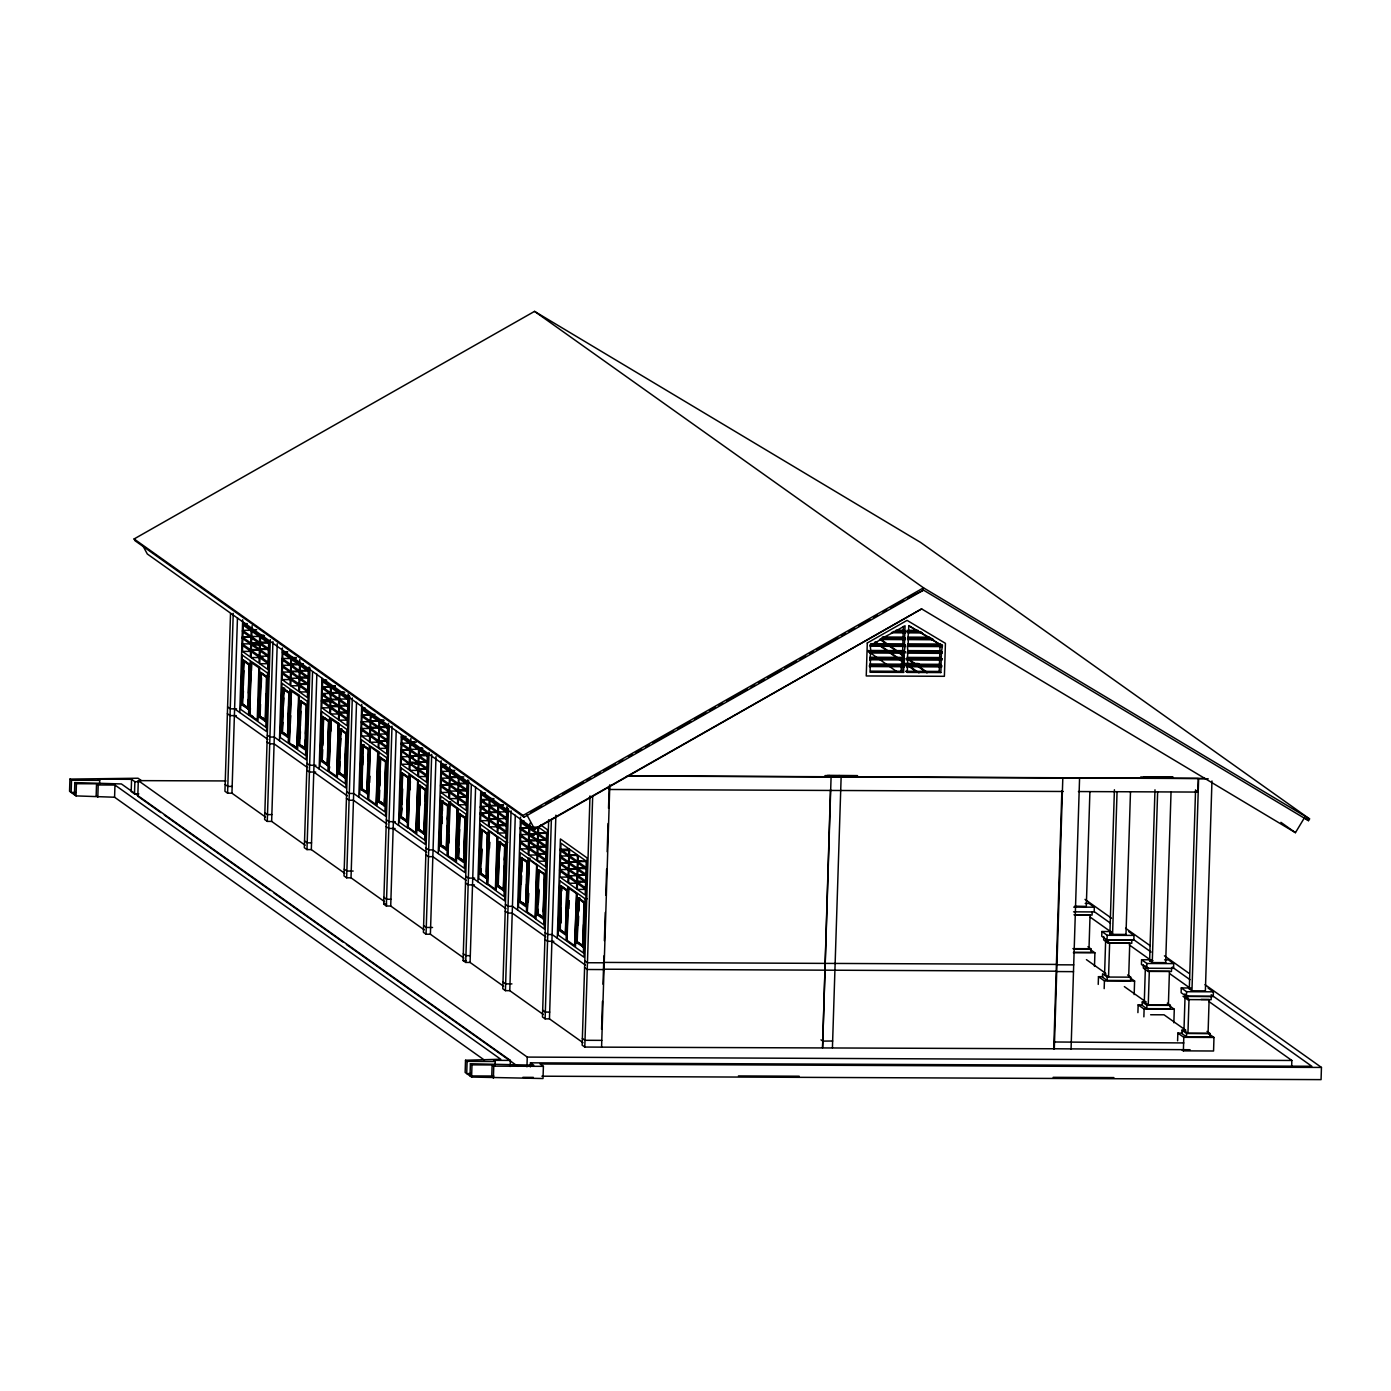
<?xml version="1.0" encoding="UTF-8"?>
<svg xmlns="http://www.w3.org/2000/svg" width="1391" height="1391" viewBox="0 0 1391 1391"><rect width="100%" height="100%" fill="white"/><g stroke="black" fill="none" stroke-linecap="round" stroke-linejoin="round"><path stroke-width="1.5" d="M141.343 780.577L138.039 778.23L69.933 779.099L69.55 791.288L76.036 795.895L114.584 797.234L484.433 1060.116M69.933 779.099L71.515 780.212L71.132 792.418L75.479 792.435M74.453 794.765L74.836 782.577L121.417 783.95L510.375 1060.411L510.184 1066.497M76.036 795.895L76.418 783.707L74.836 782.577M96.153 795.982L96.535 783.794L76.418 783.707M97.805 797.165L98.187 784.959L96.535 783.794M99.561 784.402L99.7 780.351L98.031 779.169L131.571 779.325L134.875 781.672L139.222 781.69M114.584 797.234L114.966 785.046L98.187 784.959M131.571 779.325L131.189 791.514L134.492 793.861L138.839 793.878M134.492 793.861L134.875 781.672M225.985 780.942L138.3 780.629L137.796 796.208L160.782 812.553M230.523 613.64L224.942 791.288L227.585 793.166L231.949 793.2L265.472 817.021M227.585 793.166L233.236 613.344M231.949 793.2L237.461 617.708M239.756 712.522L242.677 619.743M242.19 643.842L242.156 645.198L250.363 651.023L250.397 649.667L242.19 643.842L250.919 643.877M251.128 637.095L242.399 637.061L242.364 638.417L250.902 644.259M242.625 630.297L242.573 631.653L250.78 637.478L250.815 636.122L242.625 630.297L251.336 630.332M242.834 623.516L242.782 624.872L250.989 630.697L251.041 629.341L242.834 623.516L247.32 623.637M242.695 638.417L242.747 637.061L250.919 637.2M243.303 623.62L242.869 637.165M251.232 629.254L250.363 657.021L242.434 651.388L242.834 638.521M242.104 704.75L242.364 696.23M242.503 691.988L243.495 660.047L249.58 664.376L248.659 694.179M248.294 699.395L248.015 707.915L242.33 703.881L243.668 661.194L249.563 665.246M243.877 661.194L242.521 703.881L248.224 707.932M243.06 697.482L243.408 691.084M243.373 685.589L243.842 670.688M247.789 709.08L249.18 664.359L243.095 660.047L241.704 704.75L248.189 709.08L248.311 704.82M248.485 692.979L249.354 665.246M250.571 644.242L250.606 642.903L242.399 637.061M259.578 650.032L250.867 649.997L250.815 651.353L259.022 657.178M259.787 643.268L251.076 643.216L251.023 644.572L259.561 650.414M260.013 636.487L251.284 636.452L251.249 637.808L259.439 643.633M256.726 629.706L251.493 629.671L251.458 631.027L259.665 636.852M251.493 629.671L259.7 635.513L259.039 663.194L251.093 657.543L252.101 625.707M257.248 719.947L249.511 714.591L251.145 662.429L258.882 667.784M249.702 714.591L251.336 662.429M250.363 708.332L250.032 714.591L253.197 716.748M251.423 670.775L251.754 664.515M258.917 666.915L257.213 721.112L249.267 715.461L250.971 661.264L259.578 666.915M258.952 676.13L258.691 667.784M268.237 656.204L259.526 656.152L267.733 661.994L267.681 663.351L259.491 657.508L259.404 655.822M259.613 649.058L259.7 650.745L268.237 656.569M259.821 642.277L259.908 643.963L268.115 649.788L268.15 648.432L259.943 642.607L268.672 642.642M259.091 676.13L259.352 667.784M260.03 650.745L260.639 635.93M268.706 641.668L267.698 669.349L259.752 663.698L260.169 650.832M266.376 693.726L265.507 721.39L259.022 717.078L260.43 672.357L266.516 676.687L268.533 676.687M259.421 717.078L260.43 685.137M260.639 678.756L260.83 672.357L266.916 676.687L266.724 683.068M263.177 718.225L266.011 720.242L259.665 716.191L261.004 673.522L266.898 677.556M261.195 673.522L259.856 716.191L265.89 720.242M260.1 717.078L260.5 704.298M261.143 686.319L261.543 677.782M266.516 676.687L265.107 721.39L267.124 721.407M267.089 681.833L266.689 677.556M267.907 656.569L267.941 655.213L259.734 649.388L268.463 649.423M269.332 640.903L266.481 731.51L234.61 708.854M270.289 639.669L264.638 819.508L267.281 821.385L271.645 821.403L305.151 845.224M267.281 821.385L272.932 641.547M271.645 821.403L277.226 643.737M279.452 740.725L282.373 647.963M281.886 672.044L281.834 673.4L290.041 679.243L290.093 677.886L281.886 672.044L290.597 672.096M290.823 665.315L282.095 665.281L282.06 666.637L290.597 672.462M282.303 658.499L282.269 659.856L290.476 665.68L290.51 664.324L282.303 658.499L291.032 658.534M282.529 651.718L282.477 653.075L290.684 658.917L290.719 657.56L282.529 651.718L287.746 651.753M282.39 666.637L282.86 651.736L287.015 651.84M291.067 657.56L290.058 685.241L282.112 679.59L282.529 666.724M288.65 712.661L287.867 737.282L281.382 732.97L282.79 688.249L284.807 688.267M281.782 732.97L282.651 705.289M282.86 698.891L283.19 688.249L289.276 692.579L288.98 701.986M288.372 736.135L282.025 732.083L284.025 689.414M287.902 736.135L282.217 732.083L283.555 689.414M282.46 732.97L282.79 722.329M283.364 706.489L283.764 697.952M283.764 693.674L283.868 688.249M287.468 737.282L288.876 692.579L282.79 688.249M287.711 736.135L288.65 706.263M288.772 701.986L289.711 693.448L289.311 701.986M290.25 672.462L290.302 671.105L282.095 665.281M299.274 678.252L290.545 678.217L290.51 679.556L298.717 685.398L299.117 678.53M299.482 671.47L290.754 671.436L290.719 672.792L299.256 678.617M299.691 664.707L290.98 664.655L290.928 666.011L299.135 671.853L299.691 665.072M291.188 657.891L291.154 659.247L299.343 665.072L299.395 663.716L291.188 657.891L296.422 657.908M299.048 685.398L298.717 691.397L290.789 685.763L291.519 657.891L295.674 657.995M296.944 748.167L289.189 742.811L291.501 690.649M289.398 742.811L291.032 690.649M290.319 724.033L290.719 715.687M296.735 748.167L299.048 696.004M298.926 678.617L299.343 671.749M298.596 695.117L296.909 749.314L288.963 743.681L290.667 689.484L299.274 695.135L298.995 703.794M299.726 659.56L299.813 665.402L308.02 671.227L308.054 669.871L299.847 664.046L303.342 664.063M299.726 678.947L299.761 677.591L307.95 677.73M308.263 669.784L307.394 697.552L299.448 691.918L299.847 679.051M299.9 677.695L300.317 664.133M299.117 745.28L299.378 736.761M299.517 732.501L300.526 700.577L306.611 704.889L305.672 734.709M305.307 739.908L305.046 748.445L299.343 744.411L300.682 701.725L306.576 705.776M300.891 701.725L299.552 744.411L305.568 748.462M300.091 738.012L300.421 731.614M300.386 726.119L300.856 711.218M305.516 733.509L307.046 705.776M305.203 749.61L305.342 745.35M307.585 684.772L307.637 683.416L299.43 677.591L308.141 677.626M309.098 666.95L306.176 759.729L274.288 737.056M309.984 667.889L304.333 847.71L306.976 849.588L311.323 849.605L344.846 873.426M306.976 849.588L312.558 671.94M311.323 849.605L316.852 674.131M319.148 768.945L321.982 678.321M321.582 700.264L321.53 701.62L329.737 707.445L329.771 706.089L321.582 700.264L330.293 700.299M330.276 700.664L321.738 694.839L321.79 693.483L330.502 693.518M330.154 693.9L321.964 688.058L321.999 686.719L330.71 686.754M330.38 687.119L322.173 681.294L322.208 679.938L326.711 680.043M330.623 685.676L329.737 713.444L321.808 707.81L321.86 701.62L321.912 700.264L329.963 700.299M322.034 700.351L322.329 686.719L330.38 686.754M322.469 686.806L322.677 680.025M327.563 765.502L321.078 761.173L322.486 716.469L328.572 720.781L327.163 765.502M321.477 761.173L321.617 756.913M321.738 752.653L322.886 716.469M327.598 757.939L327.389 764.337L321.704 760.303L323.72 717.617M323.251 717.617L321.912 760.303L327.598 764.337M322.312 758.165L322.712 749.627M322.712 745.367L323.321 730.431M327.737 753.679L328.745 721.668L323.042 717.617M327.928 753.679L328.971 720.781L324.399 717.547M321.79 693.483L329.997 699.308L330.05 701.742M330.119 694.874L330.206 692.544L321.999 686.719M330.345 688.11L330.415 685.763L322.208 679.938M330.241 706.419L330.189 707.776L338.396 713.6L338.448 712.244L330.241 706.419L338.952 706.454M339.178 699.69L330.449 699.638L330.415 700.994L338.952 706.837L338.865 713.931L347.072 719.756L347.107 718.417L338.9 712.575L347.628 712.609M330.658 692.874L330.623 694.231L338.83 700.056L338.865 698.699L330.658 692.874L339.387 692.909M330.884 686.093L330.832 687.45L339.039 693.274L339.074 691.918L330.884 686.093L335.231 686.111M338.291 723.337L336.587 777.534L328.659 771.883L330.363 717.686L338.969 723.337M338.726 713.6L338.413 719.616L330.467 713.966L331.214 686.093L335.37 686.215M336.622 776.369L328.885 771.014L331.197 718.851M329.076 771.014L330.728 718.851M329.684 766.841L328.885 771.014M330.658 731.37L331.058 723.024M338.587 707.81L338.656 705.48L330.449 699.638M339.056 692.909L339.282 700.386L347.489 706.211L347.541 704.854L339.334 699.03L348.046 699.064M338.343 732.553L338.604 724.207M338.413 740.673L338.065 724.207L337.091 776.369M344.029 692.37L339.873 692.249L339.143 720.121L347.072 725.772L348.08 693.935M345.663 753.192L344.898 777.812L338.413 773.483L339.821 728.78L341.821 728.797M338.813 773.5L339.682 745.819M339.873 739.421L340.221 728.78L346.307 733.109L346.029 741.629M345.403 776.665L339.039 772.614L341.056 729.945M340.586 729.945L339.248 772.614L344.933 776.665M339.474 773.5L340.047 761.955M340.378 747.019L340.778 738.482M340.778 734.205L340.882 728.78M344.499 777.812L345.907 733.109L339.821 728.78M344.725 776.665L345.663 746.793M345.872 740.377L346.742 733.979L346.411 740.395M347.281 712.992L347.315 711.636L339.126 705.811L347.837 705.846M348.776 695.152L345.872 787.932L313.983 765.276M349.663 696.091L344.012 875.93L346.655 877.808L351.019 877.825L384.542 901.646M346.655 877.808L352.306 697.969M351.019 877.825L356.531 702.333M358.826 797.147L361.747 704.368M361.26 728.467L361.225 729.823L369.415 735.648L369.467 734.309L361.26 728.467L369.989 728.501M370.197 721.738L361.469 721.703L361.434 723.059L369.971 728.884M361.695 714.922L361.643 716.278L369.85 722.103L369.884 720.747L361.695 714.922L370.406 714.957M361.903 708.141L361.851 709.497L370.058 715.339L370.11 713.983L361.903 708.141L365.398 708.158M370.441 713.983L369.432 741.664L361.504 736.013L361.59 728.467L362.025 714.922L370.197 715.044M362.164 715.009L362.373 708.245M367.919 772.422L367.259 793.705L360.773 789.375L362.164 744.672L364.181 744.672M361.173 789.393L361.973 763.833M362.112 759.573L362.564 744.672L368.65 749.001L368.285 760.547M367.885 766.945L367.085 792.557L361.399 788.506L362.738 745.837L363.068 752.235M361.834 789.393L363.242 744.672M361.938 788.506L362.269 782.107M362.668 765.033L363.068 756.495M366.859 793.705L368.25 749.001L362.164 744.672M368.093 760.547L369.102 749.871L368.702 758.408M369.641 728.884L369.676 727.528L361.469 721.703M377.987 751.54L376.283 805.737L368.337 800.103L370.041 745.906L378.648 751.54L378.387 760.216M378.422 741.82L378.109 747.819L370.162 742.185L371.032 714.4M378.161 756.6L377.761 752.427L376.109 804.589L368.58 799.216L370.406 747.054M369.641 782.542L369.971 776.282M378.3 735.039L378.352 733.683L370.145 727.858L378.856 727.893M379.082 721.112L370.354 721.077L378.561 726.902L378.508 728.258L370.319 722.433M375.066 714.418L370.562 714.313L378.769 720.138L378.735 721.494L370.528 715.652L374.005 715.67M378.508 734.952L378.561 742.151L386.75 747.975L386.802 746.619L378.595 740.794L387.307 740.829M378.717 728.171L378.769 735.37L387.307 741.194M379.1 720.138L379.187 721.825L387.394 727.649M379.1 735.37L379.36 727.25L387.724 727.649M387.637 726.206L386.768 753.974L378.821 748.341L378.891 742.151L378.926 740.794L386.976 740.829M379.065 740.881L379.239 735.456M379.482 727.337L379.708 720.555M378.7 795.322L378.491 801.703L382.212 803.876M378.839 791.062L379.899 757L385.985 761.312L384.959 794.209M384.611 798.469L384.42 804.867L378.735 800.833L380.734 758.147M384.611 804.867L378.926 800.833L380.265 758.147M379.326 798.695L379.743 790.158M379.743 785.898L380.334 770.962M384.177 806.032L385.585 761.312L379.5 756.982L378.091 801.703L384.577 806.032M384.751 794.209L385.759 762.198M386.941 742.185L387.011 739.838L378.804 734.013L387.533 734.048M387.15 735.404L387.22 733.074L379.013 727.232L387.741 727.284M387.359 728.623L387.428 726.293L379.239 720.468L383.725 720.573M388.472 723.372L385.55 816.134L353.679 793.479M424.22 929.849L390.715 906.028L386.35 906.01L383.707 904.133L389.289 726.467M386.35 906.01L392.001 726.189M390.715 906.028L396.226 730.536M398.522 825.35L401.373 734.744M409.667 756.721L400.956 756.687L400.904 758.043L409.11 763.868M409.893 749.94L401.164 749.905L401.13 751.262L409.667 757.087M410.102 743.177L401.373 743.124L401.338 744.481L409.545 750.323M406.085 736.465L401.599 736.361L401.547 737.717L409.754 743.542M401.599 736.361L409.789 742.185L409.128 769.866L401.182 764.233L402.051 736.448M401.06 811.214L402.26 772.892L408.345 777.204M406.781 820.76L401.095 816.726L402.434 774.039L408.311 778.091M402.625 774.039L401.286 816.726L406.972 820.76M402.034 808.188L401.095 816.726M402.034 803.911L402.625 788.975M406.537 821.925L407.946 777.204L401.86 772.874L400.452 817.595L406.937 821.925M407.041 812.222L408.119 778.091M407.25 812.222L408.276 779.343M418.326 763.259L401.164 749.905M408.032 828.306L409.736 774.109L417.665 779.76L415.979 833.957L408.711 828.306M415.492 742.533L410.258 742.516L418.465 748.341L422.812 748.358L418.656 748.254L417.787 776.022L409.858 770.388L410.849 738.551M415.996 832.792L408.259 827.436L410.102 775.274M409.98 789.879L410.38 781.533M415.805 832.792L418.117 780.629M418.343 762.877L409.615 762.842L417.822 768.667L417.787 770.023L400.956 756.687M417.961 764.233L418.03 761.903L409.823 756.061L418.552 756.095M418.761 749.332L410.049 749.297L418.239 755.122L418.204 756.478L409.997 750.653L409.789 748.862M418.465 748.341L418.413 749.697L410.223 743.872L409.997 742.099L414.014 742.116M417.717 788.975L417.978 780.629M418.291 768.997L418.239 770.353L426.446 776.178L426.481 774.822L418.291 768.997L427.002 769.032M427.211 762.268L418.5 762.216L418.448 763.572L426.985 769.414M418.708 755.452L418.674 756.808L426.863 762.633L426.915 761.277L418.708 755.452L427.437 755.487M418.917 748.671L418.882 750.027L427.089 755.852L427.124 754.513L418.917 748.671L422.412 748.688M417.804 797.095L417.995 790.592M417.856 788.975L417.978 784.802M418.795 763.572L419.039 755.452L427.089 755.487M427.333 754.409L426.463 782.194L418.517 776.543L418.917 763.676M419.178 755.539L419.387 748.775M424.985 811.735L424.272 834.235L417.787 829.905L419.195 785.202L425.281 789.532L427.298 789.532M418.187 829.905L418.987 804.363M419.126 800.103L419.595 785.202L425.681 789.532L425.316 801.077M424.777 833.087L418.413 829.036L420.43 786.367M419.96 786.367L418.621 829.036L424.307 833.087M418.865 829.923L419.282 822.637M419.699 805.563L420.099 797.026M420.099 792.766L420.256 785.202M425.281 789.532L423.872 834.235L425.889 834.252M424.099 833.087L424.985 805.337M425.107 801.077L426.115 790.401L425.716 798.938M426.654 769.414L426.707 768.058L418.5 762.216M428.098 753.731L425.246 844.354L393.357 821.698M429.054 752.514L423.403 932.335L426.046 934.23L430.393 934.248L463.916 958.069M426.046 934.23L431.697 754.391M430.393 934.248L435.992 756.582M438.217 853.57L441.121 760.79M449.363 784.924L440.651 784.889L440.599 786.245L448.806 792.07M449.571 778.16L440.86 778.108L440.808 779.464L449.345 785.306M449.78 771.379L441.069 771.344L441.034 772.7L449.223 778.525M446.511 764.598L441.277 764.563L441.243 765.919L449.449 771.744M449.815 766.232L448.806 798.086L440.877 792.435L441.625 764.563L445.781 764.685M447.241 830.966L446.633 850.127L440.147 845.798L441.556 801.094L443.555 801.094M440.547 845.798L441.277 822.377M441.416 818.134L441.955 801.094L448.702 805.424M447.137 848.979L440.773 844.928L442.321 802.259M441.225 845.815L441.347 841.555M442.286 811.735L442.616 801.094M441.99 823.594L442.321 817.195M442.39 810.797L442.112 802.259L448.006 806.293M446.233 850.127L447.641 805.424L441.556 801.094M446.459 848.979L447.207 825.506M447.398 819.09L448.476 806.293M447.572 820.325L448.041 805.424M448.702 801.807L446.998 856.004L439.052 850.353L440.756 796.156L448.702 801.807L450.701 801.807M448.232 820.325L448.58 809.684M449.745 772.735L449.693 770.301M449.432 802.329L447.728 856.526L455.657 862.159L457.361 807.962L450.093 802.329M458.491 776.561L457.483 804.241L449.536 798.59L450.284 770.736L454.44 770.84M455.692 861.012L447.954 855.639L450.267 803.476M448.876 843.12L449.276 834.774M455.5 861.012L457.135 808.832L457.465 815.109M458.022 791.096L449.31 791.044L457.517 796.887L457.465 798.243L449.258 792.401L449.05 790.627M457.674 791.462L457.726 790.105L449.519 784.281L458.248 784.315M458.456 777.534L449.728 777.499L457.935 783.324L457.9 784.68L449.693 778.856L449.467 777.082L453.501 777.1M457.969 797.217L457.935 798.556L466.141 804.398L466.176 803.042L457.969 797.217L466.698 797.252M466.907 790.471L458.195 790.436L458.143 791.792L466.68 797.617M458.404 783.655L458.352 785.011L466.559 790.853L466.611 789.497L458.404 783.655L467.115 783.707M458.613 776.891L458.578 778.247L466.767 784.072L466.82 782.716L458.613 776.891L463.846 776.908M457.761 816.639L457.361 807.962M458.474 791.792L459.082 776.978M467.15 782.716L466.141 810.397L458.213 804.763L458.613 791.879M458.143 849.605L459.291 813.405L465.376 817.734M463.933 857.03L463.794 861.29L458.108 857.256L460.125 814.57M459.656 814.57L458.317 857.256L464.333 861.29M458.647 857.256L459.047 848.719M459.047 844.441L459.656 829.505M464.072 852.753L465.133 818.621M464.264 852.753L465.307 819.873M466.35 797.617L466.385 796.261L458.195 790.436M467.845 779.795L464.942 872.557L433.053 849.901L428.689 849.884L426.046 848.006M503.612 986.271L470.088 962.45L465.724 962.433L463.081 960.555L468.732 780.716M465.724 962.433L471.323 784.767M114.966 785.046L500.743 1059.247L465.516 1060.255L465.133 1072.444L471.601 1077.051L543.012 1078.529L543.394 1066.341L540.091 1063.993L1321.45 1067.436L1321.067 1079.625L541.881 1076.199M465.516 1060.255L467.098 1061.385L466.715 1073.574L471.045 1073.591M470.088 962.45L475.6 786.958M470.019 1075.921L470.401 1063.732L533.761 1065.176L530.458 1062.828L530.319 1066.897M471.601 1077.051L471.984 1064.863L470.401 1063.732M477.895 881.772L480.747 791.166M488.832 820.29L480.295 814.448L480.33 813.109L489.058 813.144M489.041 813.509L480.504 807.684L480.538 806.328L489.267 806.363M488.919 806.745L480.712 800.903L480.764 799.547L489.476 799.582M485.459 792.887L480.973 792.783L480.921 794.139L489.128 799.964M480.973 792.783L489.18 798.608L488.502 826.289L480.573 820.655L481.442 792.87M480.243 874.017L481.582 831.435M486.155 877.182L480.469 873.148L482.016 830.462M481.234 863.376L481.703 848.475M481.008 873.148L481.269 868.871M481.338 862.472L481.877 849.675M485.928 878.347L487.319 833.626L481.234 829.297L479.843 874.017L486.328 878.347M486.52 871.948L487.493 834.513M489.51 798.608L489.597 800.294L497.804 806.119L497.839 804.763L489.632 798.938L493.996 798.956M489.51 813.839L490.101 799.025M487.406 884.728L489.11 830.531L497.056 836.182L495.352 890.379L488.085 884.728M498.048 804.676L497.178 832.444L489.232 826.81L489.284 820.62L489.336 819.264L497.387 819.299M489.458 819.351L489.632 813.944M495.387 889.214L487.65 883.859L489.476 831.696M489.302 848.388L489.493 842.129M489.423 848.388L489.632 842.129M497.717 819.299L489.006 819.264L497.196 825.089L497.161 826.445L488.954 820.62L488.745 818.83M497.369 819.664L497.422 818.308L489.215 812.483L497.926 812.518M497.091 845.398L497.3 839.138M506.376 825.454L497.665 825.419L497.613 826.776L505.82 832.6M506.602 818.69L497.874 818.638L497.839 819.995L506.376 825.837L506.289 824.376M506.811 811.909L498.082 811.875L498.048 813.231L506.254 819.056M503.542 805.111L498.308 805.093L498.256 806.45L506.463 812.274M506.828 806.763L505.837 838.617L497.891 832.966L498.639 805.093L502.794 805.215M504.255 871.496L503.646 890.657L497.161 886.328L498.569 841.625L500.586 841.625M497.561 886.328L498.308 862.907M498.43 858.647L498.969 841.625L505.733 845.954M491.736 1077.138L492.118 1064.95L471.984 1064.863M504.151 889.51L497.804 885.458L499.804 842.79L499.404 851.309M499.647 841.625L498.239 886.345L501.282 888.501M499.004 864.124L499.334 857.725M493.388 1078.321L493.77 1066.132L492.118 1064.95M495.144 1065.576L495.266 1061.507L493.614 1060.325L510.375 1060.411M503.246 890.657L504.655 845.954L498.569 841.625M504.22 866.037L503.49 889.51L497.995 885.458M504.429 859.621L505.507 846.823M504.585 860.855L505.055 845.954M505.715 842.337L504.011 896.534L496.083 890.883L497.787 836.687L505.715 842.337L507.732 842.337M505.263 860.855L505.594 850.214M507.541 807.997L504.62 900.777L472.749 878.104M508.428 808.936L502.777 988.758L505.42 990.653L509.784 990.67L543.29 1014.491M505.42 990.653L511.071 810.814M509.784 990.67L515.296 815.178M517.591 909.992L520.512 817.212M528.736 841.346L520.025 841.312L519.973 842.668L528.18 848.493M528.963 834.583L520.234 834.53L520.199 835.887L528.736 841.729M529.171 827.801L520.443 827.767L520.408 829.123L528.615 834.948M524.146 821.003L520.669 820.986L520.617 822.342L528.823 828.167M520.669 820.986L528.858 826.81L528.197 854.509L520.251 848.858L521.121 821.09M519.521 902.22L520.93 857.517L527.015 861.846L525.607 906.549L519.521 902.22L521.538 902.237M519.921 902.22L520.53 883.059M520.721 876.678L521.329 857.517L528.093 861.846M523.677 903.368L526.511 905.402L520.164 901.351L521.695 858.664M521.538 872.418L522.008 857.517M521.225 884.276L521.625 875.739M521.625 871.479L521.503 858.664L527.38 862.716M526.007 906.549L526.511 884.05M526.65 879.79L527.415 861.846M528.076 858.23L526.372 912.426L518.443 906.776L520.147 852.579L528.076 858.23L530.093 858.23M527.554 878.869L527.885 868.227M537.83 833.957L529.119 833.922L537.309 839.747L537.274 841.103L529.067 835.278L528.858 833.505M537.482 834.339L529.293 828.497L529.067 826.723M529.189 842.059L529.449 833.922L537.5 833.957M535.709 918.582L527.102 912.931L529.467 858.751M537.917 826.793L536.856 860.664L528.928 855.013L529.328 842.146M529.588 834.009L529.919 823.176M535.066 917.417L527.328 912.061L529.171 859.899M528.197 901.629L528.458 893.283M528.337 901.629L528.597 893.283M526.946 1066.827L527.259 1057.09L138.3 780.629M537.065 847.884L537.1 846.528L528.893 840.703L537.621 840.738M537.448 835.313L537.535 832.983L529.328 827.141L537.708 827.176M535.031 918.582L536.735 864.385L528.806 858.751M536.787 873.618L537.187 865.272L535.535 917.434M537.691 853.639L545.863 853.761L537.361 853.622L537.309 854.978L545.515 860.82M546.28 846.893L537.569 846.858L537.517 848.214L546.054 854.039L545.967 852.596M546.507 840.112L537.778 840.077L537.743 841.433L545.933 847.258M546.715 833.348L537.987 833.313L537.952 834.652L546.159 840.494M537.587 861.168L538.647 827.297L546.593 832.948L545.533 866.819L537.587 861.168L545.637 861.22M537.256 914.548L538.595 871.966M543.168 917.712L537.482 913.661L539.03 870.992M538.265 903.907L538.734 889.005M538.021 913.678L538.3 909.401M538.352 903.002L538.891 890.205M542.942 918.86L544.35 874.157L538.265 869.827L536.856 914.548L543.342 918.877M543.377 911.314L544.524 875.026M543.551 912.479L544.577 879.303M546.489 840.494L546.402 839.051M548.663 819.786L542.473 1016.977L545.116 1018.855L549.462 1018.873L582.985 1042.694M545.116 1018.855L551.375 819.49M549.462 1018.873L555.878 815.178M557.287 938.195L560.399 838.947L587.124 857.951L584.011 957.199L552.123 934.526L547.758 934.509L545.116 932.631M568.432 869.566L559.704 869.514L559.669 870.87L567.876 876.713M568.641 862.785L559.93 862.75L559.878 864.107L568.415 869.931M568.849 856.004L560.138 855.969L560.104 857.325L568.293 863.15M560.312 850.544L560.347 849.205L569.075 849.24L569.023 850.596L560.312 850.544L568.519 856.387M559.947 877.06L561.008 843.189L568.954 848.84L567.876 882.711L559.947 877.06L567.997 877.112M565.528 933.604L559.843 929.553L561.39 886.884M560.59 923.155L561.06 908.219M561.721 886.884L561.581 891.144L561.182 886.884L567.076 890.918M560.712 923.155L561.182 908.219M565.598 931.466L566.815 893.057M577.091 875.721L568.38 875.687L576.587 881.511L576.535 882.868L568.328 877.043L568.119 875.252M568.676 861.811L568.763 863.481L576.969 869.323L577.004 867.967L568.797 862.124L577.526 862.177M568.884 870.262L569.684 849.362L577.613 854.996L576.552 888.866L568.606 883.233L569.023 870.349M576.865 893.474L574.57 945.637L567.024 940.281L568.867 888.119M568.797 900.638L568.536 908.984L568.936 900.638M576.743 876.087L576.796 874.73L568.589 868.906L577.317 868.94M577.734 855.395L569.023 855.361L577.213 861.185L577.178 862.542L568.971 856.717L568.884 855.03L572.779 854.961M577.352 856.752L577.526 855.482M585.767 881.877L577.039 881.842L577.004 883.198L585.211 889.023L585.576 887.667M585.976 875.095L577.265 875.061L577.213 876.417L585.75 882.259L585.802 880.903M586.185 868.332L577.474 868.297L577.421 869.653L585.628 875.478M586.393 861.551L577.682 861.516L577.648 862.872L585.837 868.697M577.282 889.388L578.343 855.517L586.272 861.151L585.211 895.022L577.282 889.388L585.333 889.423M580.656 944.924L583.698 947.08L576.552 942.75L577.943 898.047L579.96 898.047M576.952 942.75L577.543 923.589M577.752 917.208L578.36 898.047L585.107 902.376M583.542 945.932L577.178 941.881L578.726 899.195M578.621 910.827L579.021 898.047M578.256 924.806L578.656 916.269M578.656 912.009L579.195 899.195L584.411 903.246L583.733 918.182M582.638 947.08L584.046 902.359L577.943 898.047M582.864 945.915L583.542 924.58M583.038 947.08L583.507 932.179M583.907 919.399L584.446 902.376M585.089 898.76L583.403 952.957L575.457 947.306L577.161 893.109L585.089 898.76L587.106 898.76M584.568 919.399L584.915 908.758M589.993 795.913L582.151 1045.18L584.794 1047.058L601.573 1047.145L609.814 784.837M584.794 1047.058L592.705 795.617M601.59 1029.27L602.459 1001.381M602.999 984.219L603.903 955.913M604.372 940.716L605.259 912.513M605.798 895.143L606.615 869.097M607.172 851.744L608.058 823.524M608.528 808.345L609.154 788.801M609.449 785.602L609.328 789.479L1063.211 791.479M830.479 789.775L822.568 1047.875L831.088 776.908L829.106 775.482M869.566 666.532L869.601 665.176L904.55 665.385L904.498 666.741L869.566 666.532L869.671 665.228M902.55 653.822L902.446 657.421L904.689 658.569L904.724 659.96L869.775 659.769L870.662 652.988M903.42 645.198L903.472 643.842L905.193 645.059L870.244 644.85L870.21 646.206L905.141 646.415L905.124 645.007M869.844 659.803L869.879 658.447L904.759 658.604M870.314 644.902L870.696 651.631M870.227 666.532L870.053 672.253L903.594 672.409L903.767 666.689M870.279 665.176L870.453 659.769M901.125 672.114L901.333 665.611M903.594 672.409L901.994 671.279L902.185 665.559L903.837 666.741M902.829 645.233L902.655 650.658L904.237 651.788L905.072 646.363M903.037 638.469L902.863 643.877L904.446 645.007L904.619 639.582M903.402 626.524L903.281 630.332L904.88 631.462L905.054 625.741L895.074 631.41M903.072 658.795L903.037 657.387L870.21 657.248M903.281 652.014L903.263 650.605L904.967 651.84L870.036 651.631L868.384 650.449M903.976 659.908L903.82 665.333L902.22 664.202L902.394 658.778L904.046 659.96M904.028 658.552L904.202 653.144M904.672 638.243L904.828 632.818L903.246 631.688L903.072 637.113L905.332 638.243L905.35 639.634L879.547 639.477L892.709 632.766M904.915 651.788L904.932 653.196L869.984 652.988L870.036 651.631L870.053 653.04L868.332 651.805M905.541 631.462L905.576 632.87L891.37 632.749L893.804 631.462L905.611 631.514L903.889 630.279L896.013 630.245M906.862 666.741L906.828 665.35L941.777 665.541L941.724 666.898L906.793 666.706M907.071 659.977L907.888 653.161M942.35 645.181L942.368 646.572L907.488 646.432L907.471 645.024L942.42 645.215M912.096 665.559L939.342 665.68L941.064 666.898L940.82 672.566L907.28 672.409L907.454 666.706M907.68 659.925L907.506 665.35L905.906 664.22M907.923 651.805L907.419 646.38M908.132 645.024L908.306 639.599M940.82 672.566L939.221 671.436L939.412 665.715M939.568 660.76L939.447 664.376L941.029 665.489L941.203 660.082M907.002 659.925L941.95 660.134L941.916 658.725L939.655 657.595L939.829 652.17M940.038 645.407L939.881 650.814L941.464 651.944L942.298 646.537M940.281 658.951L940.264 657.543L907.436 657.404M940.507 652.17L940.472 650.779L907.662 650.623M941.255 658.725L941.411 653.301M942.124 651.944L942.159 653.353L907.21 653.144L907.262 651.805L942.194 651.996L940.472 650.779M1190.105 1049.736L1053.752 1048.762L1061.872 790.801M1054.291 1049.127L1062.811 778.16L1079.572 778.23L1071.053 1049.214M1089.901 791.635L1086.301 906.41L1074.808 906.167M1087.918 946.749L1090.996 948.958L1090.892 952.331L1073.817 952.261M1092.178 911.696L1092.074 915.087L1075 915M1085.206 903.42L1089.031 903.437L1094.334 907.193L1094.178 911.94L1073.539 911.835M1094.491 966.38L1094.908 952.818L1088.962 948.592M1098.229 984.411L1098.473 976.673L1102.785 976.691M1111.479 931.57L1101.898 931.518L1101.742 936.265L1107.045 940.02L1133.874 940.142L1134.013 935.395L1128.727 931.64M1103.758 936.508L1103.654 939.899L1108.279 943.185L1131.752 943.289L1131.857 939.899L1108.384 939.794L1108.279 943.185M1104.176 988.636L1104.419 980.898L1098.473 976.673M1107.045 940.02L1107.184 935.291L1101.898 931.518M1107.114 980.446L1107.219 977.056L1102.594 973.77L1102.472 977.16L1107.114 980.446L1130.587 980.551L1130.692 977.16L1127.597 974.969M1109.635 942.959L1108.557 976.83L1104.593 974.013L1105.654 940.142L1109.635 942.959L1129.753 943.046L1128.692 976.917M1109.862 934.839L1114.417 789.758M1112.574 934.561L1117.06 791.635M1125.98 934.613L1130.483 791.688M1134.169 994.582L1134.604 981.038L1130.135 977.856M1137.908 1012.631L1138.151 1004.876L1142.463 1004.893M1151.174 959.773L1141.594 959.738L1141.437 964.467L1146.74 968.24L1173.552 968.362L1173.708 963.615L1168.423 959.86L1164.58 959.842M1146.184 1001.989L1142.272 1001.972L1142.167 1005.363L1146.793 1008.649L1170.283 1008.753L1170.387 1005.38L1167.292 1003.172M1143.454 964.711L1143.332 968.101L1147.975 971.405L1171.448 971.492L1171.552 968.119M1143.871 1016.856L1144.115 1009.118L1138.151 1004.876M1145.349 968.345L1144.289 1002.216L1148.253 1005.05L1168.37 1005.137L1169.431 971.266L1149.314 971.161L1148.253 1005.05M1146.74 968.24L1146.88 963.494L1141.594 959.738M1146.793 1008.649L1146.914 1005.276L1142.272 1001.972M1147.975 971.405L1148.079 968.014L1144.984 965.823M1149.609 960.885L1154.982 789.81M1152.252 962.781L1157.642 791.688M1165.675 962.833L1171.048 791.74M1173.865 1022.785L1174.282 1009.24L1169.831 1006.076M1177.603 1040.833L1177.847 1033.096L1182.159 1033.113M1190.852 987.993L1181.272 987.94L1181.133 992.687L1186.419 996.443L1213.248 996.565L1213.404 991.818L1208.101 988.062M1185.88 1030.209L1181.967 1030.192L1181.863 1033.583L1186.488 1036.869L1209.961 1036.973L1210.066 1033.583L1206.988 1031.392M1187.949 1033.252L1189.009 999.381L1185.045 996.565L1183.967 1030.435L1187.949 1033.252L1208.066 1033.339L1213.978 1037.46L1213.561 1051.005L1183.376 1050.866L1183.793 1037.321L1177.847 1033.096M1186.419 996.443L1186.575 991.713L1181.272 987.94M1186.488 1036.869L1186.593 1033.478L1181.967 1030.192M1187.775 996.217L1211.248 996.321L1211.144 999.712L1187.653 999.607L1187.775 996.217L1184.68 994.026M1189.305 989.105L1195.564 789.862M1078.425 791.549L1197.86 792.07L1198.294 778.525L627.132 776.004M1191.948 990.983L1198.625 778.751L1208.205 778.804M1205.371 991.035L1211.961 780.977M1208.066 1033.339L1209.127 999.468L1201.076 999.433M1291.665 1066.306L1291.839 1060.464L1208.744 1001.398M536.057 828.028L921.624 608.893L1295.438 832.67L1304.271 818.03M922.65 589.61L1308.496 820.655L1309.557 818.899L920.599 542.438L534.544 311.375L134.092 538.96L135.049 540.734L524.007 817.195L923.433 590.184L907.558 598.182M134.092 538.96L523.051 815.422L923.52 587.837L1309.557 818.899M530.527 812.466L541.847 806.032M545.62 803.894L551.271 800.677M555.044 798.538L558.799 796.4M562.573 794.261L583.316 782.472M587.089 780.316L590.862 778.178M594.618 776.039L600.286 772.822M604.059 770.684L615.361 764.25M619.134 762.112L622.907 759.973M628.558 756.756L632.331 754.618M636.104 752.461L641.755 749.262M645.528 747.106L649.301 744.967M653.057 742.829L673.8 731.04M677.573 728.901L690.771 721.39M694.544 719.251L705.846 712.818M709.619 710.679L715.27 707.463M719.043 705.324L722.816 703.185M726.589 701.047L747.332 689.258M751.088 687.119L754.861 684.963M758.634 682.825L764.285 679.608M768.058 677.469L781.255 669.975M785.028 667.819L796.33 661.403M800.103 659.247L805.772 656.048M809.527 653.892L813.3 651.753M817.073 649.614L837.817 637.826M841.59 635.687L845.345 633.548M849.119 631.392L854.769 628.176M858.543 626.037L869.862 619.604M873.635 617.465L877.408 615.326M883.059 612.11L886.832 609.971M890.588 607.832L903.785 600.321M143.343 546.628L147.307 553.983L534.683 829.314L921.624 608.893M871.427 644.868L880.886 639.477M908.201 630.314L918.043 630.349M922.059 632.94L907.854 632.835L907.888 631.479L919.764 631.566L922.059 632.94L920.338 631.723M882.45 637.008L903.75 637.113L905.402 638.278L881.981 638.173M908.219 637.13L929.518 637.217M263.925 635.426L259.908 635.409L260.117 637.182L268.324 643.025L268.359 641.668L260.169 635.826L264.516 635.861M929.762 638.347L919.051 631.757L933.448 639.756L907.645 639.599L908.514 632.835L906.932 631.705M259.7 635.513L264.064 635.531M907.749 638.295L931.17 638.399M870.644 643.685L903.541 643.877M907.871 643.859L940.751 644.05M266.463 642.312L259.491 642.277L251.284 636.452M250.606 642.903L256.987 642.92M260.413 642.712L268.463 642.746M254.518 644.589L259.752 644.624M255.527 644.694L259.543 644.711M870.436 650.466L903.315 650.658M266.255 649.093L259.282 649.058L251.076 643.216M871.096 651.823L879.495 651.857M254.623 649.597L250.728 649.667M250.397 649.667L257.37 649.701M242.434 651.388L250.484 651.423M907.106 658.621L941.985 658.778L940.264 657.543M290.719 657.56L295.953 657.578M251.093 657.543L259.143 657.578M259.491 657.508L262.969 657.526M901.403 663.437L918.164 663.507L920.807 665.385M870.001 664.011L902.898 664.202M907.228 664.185L940.055 664.324M299.395 663.716L302.873 663.733M259.752 663.698L267.802 663.733M294.736 664.255L290.841 664.324M290.51 664.324L297.483 664.359M870.557 671.14L901.994 671.279M939.221 671.436L905.697 671.297L907.28 672.409M290.98 664.655L299.169 670.497L306.159 670.514M308.367 670.862L299.639 670.827L307.846 676.652L307.794 678.008L299.604 672.166L299.378 670.392M299.274 671.557L291.102 671.436M290.754 671.436L298.961 677.261L305.933 677.295M282.112 679.59L290.163 679.625M322.173 681.294L325.65 681.312M302.977 683.972L298.961 683.955L290.545 678.217M305.724 684.076L298.752 684.042L299.169 685.728L307.376 691.553L307.411 690.197L299.221 684.372L307.933 684.407M330.415 685.763L334.779 685.78M290.789 685.763L298.839 685.798M321.964 688.058L325.442 688.076M299.448 691.918L307.498 691.953M344.777 692.283L339.543 692.249L347.75 698.091L347.698 699.447L339.508 693.605L339.282 691.831M330.206 692.544L337.178 692.579M288.876 692.579L290.893 692.579M321.738 694.839L325.233 694.857M329.997 699.308L336.97 699.343M323.877 701.62L330.258 701.655M338.656 705.48L345.629 705.498M329.771 706.089L336.744 706.124M321.808 707.81L329.858 707.845M236.54 708.854L230.245 708.836L227.602 706.958M338.448 712.244L345.42 712.279M339.369 712.679L347.42 712.714M330.467 713.966L338.517 714M236.314 715.635L230.037 715.6L227.376 713.722M259.022 717.078L261.039 717.078M378.769 720.138L384.003 720.155M339.143 720.121L347.194 720.155M369.884 720.747L376.874 720.781M370.823 721.181L378.874 721.216M378.561 726.902L385.533 726.937M370.006 727.528L373.901 727.458M369.676 727.528L376.648 727.563M282.025 732.083L285.538 734.118M345.907 733.109L347.906 733.109M281.382 732.97L283.399 732.97M369.467 734.309L376.439 734.326M378.648 734.674L369.936 734.622L378.126 740.464L378.091 741.82L369.884 735.978M361.504 736.013L369.537 736.048M274.131 737.056L269.941 737.039L267.281 735.161M370.162 742.185L378.213 742.22M378.561 742.151L382.038 742.151M409.789 742.185L416.17 742.22M273.905 743.837L269.715 743.82L267.072 741.942M370.875 747.071L377.952 752.427M378.821 748.341L386.872 748.375M368.25 749.001L370.267 749.001M409.684 750.045L401.495 749.905M418.239 755.122L425.229 755.157M418.343 756.2L410.171 756.061M409.789 757.417L413.283 757.434M321.078 761.173L323.095 761.19M418.03 761.903L425.003 761.92M413.388 762.442L409.354 762.424L416.135 762.546M401.182 764.233L409.232 764.268M414.814 764.215L418.291 764.233M315.913 765.276L309.619 765.259L306.976 763.363M417.822 768.667L424.794 768.701M454.718 770.423L449.484 770.405L441.277 764.563M409.858 770.388L417.909 770.423M454.301 770.753L449.954 770.718L458.143 776.561L458.108 777.917L449.902 772.075M315.705 772.057L309.411 772.022L306.768 770.145M827.106 775.482L857.517 775.622M1144.184 776.874L1172.422 776.995M338.413 773.483L340.412 773.5M824.95 775.604L856.717 775.743M1140.707 776.995L1173.152 777.152M629.08 775.865L1205.023 778.404M418.517 776.543L426.568 776.578M456.248 777.204L449.276 777.169L441.069 771.344M71.515 780.212L99.7 780.351M457.935 783.324L464.907 783.359M456.039 783.985L449.067 783.95L440.86 778.108M232.158 786.419L227.811 786.402L225.168 784.524M360.773 789.375L362.773 789.393M457.726 790.105L464.698 790.14M458.647 790.523L466.889 790.853M440.877 792.435L448.928 792.47M353.505 793.479L349.315 793.461L346.672 791.583M461.742 796.8L457.848 796.887M457.517 796.887L464.49 796.904M489.18 798.608L493.527 798.625M449.536 798.59L457.587 798.625M481.234 799.651L489.267 799.686M353.297 800.26L349.106 800.242L346.446 798.347M480.712 800.903L484.207 800.92M378.735 800.833L382.247 802.85M497.839 804.763L503.073 804.798M458.213 804.763L466.263 804.798M495.944 805.406L488.954 805.389L480.764 799.547M498.134 805.754L489.423 805.719L497.63 811.544L497.578 812.9L489.389 807.058L489.163 805.285M480.504 807.684L483.998 807.702M495.718 812.188L488.745 812.153L480.538 806.328M480.295 814.448L483.772 814.465M271.854 814.622L267.489 814.604L264.846 812.727M495.509 818.969L488.537 818.934L480.33 813.109M480.573 820.655L488.606 820.69M395.287 821.698L389.011 821.664L386.35 819.786M497.196 825.089L504.168 825.124M489.232 826.81L497.283 826.845M529.293 828.497L532.77 828.514M395.079 828.48L388.784 828.445L386.142 826.567M417.787 829.905L419.804 829.923M482.486 830.462L487.702 834.513M489.945 831.696L497.022 837.052M537.535 832.983L544.507 833M497.891 832.966L505.941 833M529.067 835.278L534.3 835.295M497.491 837.052L495.857 889.214M537.309 839.747L544.298 839.781M532.666 840.286L528.65 840.268L528.858 842.042L537.395 847.884M535.413 840.39L528.441 840.373L520.234 834.53M311.549 842.842L307.185 842.824L304.542 840.946M440.773 844.928L444.285 846.963M440.147 845.798L442.164 845.815M541.325 846.458L537.43 846.528M537.1 846.528L544.072 846.563M535.205 847.171L528.232 847.136L520.025 841.312M537.413 847.502L528.684 847.467L536.891 853.292L536.856 854.648L528.65 848.823L528.424 847.049M520.251 848.858L528.302 848.893M528.928 855.013L536.978 855.048M575.526 855.065L568.554 855.03L560.347 849.205M529.641 859.899L536.717 865.254M577.561 861.185L581.438 861.116M577.213 861.185L584.203 861.22M575.318 861.829L568.345 861.794L560.138 855.969M560.399 862.837L568.641 863.15M536.735 864.385L535.761 919.103L543.707 924.737L545.411 870.54L537.465 864.906M577.004 867.967L583.977 867.984M586.08 867.254L586.185 868.697L577.804 868.297M569.058 869.01L577.3 869.323M539.499 870.992L544.716 875.026M353.158 871.062L346.881 871.027L344.22 869.149M576.796 874.73L583.768 874.765M568.328 877.043L571.823 877.043M474.661 878.121L468.384 878.086L465.742 876.208M580.812 881.442L576.917 881.511M576.587 881.511L583.559 881.546M568.606 883.233L576.656 883.268M474.453 884.902L468.176 884.867L465.516 882.989M497.161 886.328L499.178 886.345M390.923 899.264L386.559 899.247L383.916 897.351M383.707 904.133L386.611 904.15M1073.696 907.106L1094.334 907.193M512.271 906.323L508.08 906.306L505.42 904.428M1073.956 914.774L1090.057 914.843L1088.997 948.714L1072.896 948.645M512.044 913.087L507.854 913.07L505.211 911.192M537.482 913.661L540.995 915.695M432.549 927.484L426.255 927.449L423.612 925.571M560.295 930.44L561.025 885.719L567.111 890.049M1125.997 934.439L1112.574 934.369L1109.931 932.492M1107.184 935.291L1134.013 935.395M553.844 941.307L547.55 941.29L544.907 939.412M576.552 942.75L578.552 942.768M1073.922 948.871L1090.996 948.958M1073.348 952.731L1094.908 952.818M470.297 955.687L465.95 955.652L463.29 953.774M1152.965 960.712L1149.627 960.712L1152.27 962.589L1165.675 962.642M463.081 960.555L465.985 960.572M1146.88 963.494L1173.708 963.615M603.694 962.416L1056.412 964.415M604.216 962.798L587.454 962.728L584.811 960.851M1056.934 964.798L1073.713 964.867M603.468 969.197L1056.204 971.196M604.007 969.579L587.245 969.492L584.585 967.614M1056.725 971.561L1073.487 971.648M1107.219 977.056L1130.692 977.16M1104.419 980.898L1134.604 981.038M511.923 983.906L505.629 983.872L502.986 981.994M1205.371 990.861L1191.948 990.792L1189.305 988.914M1186.575 991.713L1213.404 991.818M1146.914 1005.276L1170.387 1005.38M1144.115 1009.118L1174.282 1009.24M549.688 1012.092L545.324 1012.074L542.681 1010.196M1150.618 1014.752L1164.041 1014.804L1185.202 1029.844M1186.593 1033.478L1210.066 1033.583M1183.793 1037.321L1213.978 1037.46M601.781 1040.364L585.02 1040.294L582.36 1038.416M1183.828 1042.937L1053.978 1041.981M1053.752 1048.762L601.573 1047.145M527.259 1057.09L1291.839 1060.464M467.098 1061.385L495.266 1061.507M530.458 1062.828L1311.817 1066.271L1211.161 994.721M493.77 1066.132L543.394 1066.341M738.43 1075.938L799.199 1076.217M1053.143 1077.33L1113.913 1077.59M472.192 1075.938L493.857 1076.025M522.894 1077.33L533.379 1077.382M908.758 625.602L916.773 630.384M932.283 639.669L941.168 645.163L932.04 639.704M918.356 631.514L908.74 625.759L908.566 631.479L906.984 630.349M1304.167 817.578L1308.496 820.655M1280.92 822.342L1295.438 832.67M534.544 311.375L923.52 587.837M1195.877 790.662L1197.86 792.07M931.796 638.591L933.448 639.756M930.457 638.573L932.109 639.756M881.303 639.669L904.22 655.961M907.749 658.482L927.154 672.27M880.294 639.669L903.228 655.961M906.758 658.465L913.8 663.49M916.443 665.367L927.032 672.896M875.774 642.138L903.994 662.203M908.41 665.333L918.982 672.861M874.765 642.138L902.985 662.186M908.271 665.959L917.104 672.218M905.802 665.524L907.523 666.758M870.801 653.179L897.265 671.975M1085.015 899.386L1111.496 918.199M1125.597 928.232L1150.305 945.793M1164.423 955.826L1189.114 973.387M1205.006 984.672L1321.45 1067.436M1094.595 911.887L1110.487 923.189M1133.456 939.499L1151.105 952.053M1172.3 967.11L1189.966 979.664M1090.301 917.208L1111.513 932.283M1129.196 944.854L1150.409 959.929M1169.848 973.752L1189.305 987.575M1183.028 996.321L1187.653 999.607M839.156 775.535L841.138 776.943L832.427 1047.788M1086.423 959.634L1105.828 973.439M1124.345 986.602L1145.523 1001.642M1181.724 1049.701L1183.376 1050.866M540.751 824.985L547.428 829.731L544.316 928.979L512.427 906.323M832.635 1041.007L822.776 1041.111L820.986 1039.842M506.707 810.831L506.672 812.188M498.308 805.093L506.498 810.918M537.987 833.313L546.194 839.138M577.682 861.516L585.889 867.341M528.823 827.801L520.79 827.767M546.159 840.112L538.108 840.077M379.065 721.494L378.978 728.588L387.185 734.431M506.498 817.612L506.254 818.673M546.194 845.815L545.95 846.893M585.872 874.035L585.646 875.095M401.373 743.124L409.58 748.967M498.082 811.875L506.289 817.699M520.443 827.767L528.65 833.592M537.778 840.077L545.985 845.902M577.474 868.297L585.681 874.122M338.83 699.673L339.074 707.167L347.611 712.992M458.23 784.68L449.849 784.281M299.169 677.174L299.378 678.947L307.915 684.772M449.258 783.846L449.484 785.637L458.022 791.462M488.954 812.066L489.163 813.839L497.7 819.664M568.328 868.488L568.554 870.262L577.091 876.087M497.874 818.638L506.081 824.48M537.569 846.858L545.776 852.683M559.93 862.75L568.119 868.575M577.265 875.061L585.455 880.903M338.622 706.454L330.571 706.419M449.032 784.924L440.982 784.889M488.71 813.144L480.66 813.109M506.046 825.454L497.995 825.419M370.093 729.214L378.63 735.039M506.063 831.157L506.028 832.514M545.759 859.36L545.724 860.716M250.867 649.997L259.056 655.822M440.651 784.889L448.841 790.714M497.665 825.419L505.872 831.244M537.361 853.622L545.55 859.464M559.704 869.514L567.911 875.356M577.039 881.842L585.246 887.667M290.841 690.631L298.578 696.004M330.519 718.851L338.256 724.207M409.91 775.274L417.648 780.629M449.589 803.476L457.326 808.849M568.658 888.119L576.396 893.474M481.634 829.297L487.719 833.626M538.665 869.827L544.75 874.157M283.364 689.414L289.241 693.448M340.378 729.945L346.272 733.979M362.738 745.837L368.632 749.871M380.073 758.147L385.968 762.198M419.752 786.367L425.646 790.401M459.447 814.57L465.342 818.621M499.143 842.772L505.037 846.823M302.855 746.428L305.707 748.462M461.621 859.273L464.472 861.29M361.59 788.506L367.294 792.557M440.982 844.928L446.667 848.979M480.66 873.148L486.363 877.182M520.356 901.351L526.389 905.402M537.691 913.678L543.377 917.712M560.051 929.553L565.737 933.604M577.387 941.881L583.072 945.915M244.294 705.846L247.337 708.002M403.042 818.673L406.085 820.846M421.908 832.079L424.951 834.235M537.934 914.548L540.977 916.704M292.753 744.95L295.9 747.089M451.501 857.795L454.648 859.934M234.384 715.617L267.889 739.438M274.079 743.837L307.585 767.641M313.775 772.04L347.263 795.861M353.453 800.26L386.959 824.063M393.149 828.462L426.654 852.283M466.333 880.486L432.844 856.682L428.48 856.665L425.837 854.769M472.523 884.885L506.028 908.706M512.218 913.105L545.724 936.908M551.914 941.307L585.402 965.111M164.329 815.056L270.41 890.466M273.94 892.97L342.899 941.985M346.429 944.489L517.921 1066.393M526.754 814.604L534.683 829.314M523.051 815.422L524.007 817.195M242.312 655.109L240.608 709.306L248.537 714.957L250.241 660.76L242.312 655.109M259.648 667.437L257.944 721.633L265.872 727.267L267.576 673.07L259.648 667.437M282.008 683.329L280.304 737.526L288.233 743.159L289.937 688.962L282.008 683.329M299.326 695.639L297.622 749.836L305.568 755.487L307.272 701.29L299.326 695.639M300.126 700.577L298.717 745.28L304.803 749.61L306.211 704.889L300.126 700.577M321.686 711.531L319.982 765.728L327.928 771.379L329.632 717.182L321.686 711.531M339.021 723.859L337.317 778.056L345.264 783.689L346.968 729.493L339.021 723.859M361.382 739.751L359.678 793.948L367.607 799.582L369.31 745.385L361.382 739.751M378.717 752.062L377.013 806.258L384.942 811.892L386.646 757.712L378.717 752.062M401.077 767.954L399.373 822.151L407.302 827.784L409.006 773.587L401.077 767.954M418.395 780.264L416.691 834.461L424.638 840.112L426.341 785.915L418.395 780.264M458.091 808.484L456.387 862.681L464.333 868.314L466.02 814.118L458.091 808.484M458.891 813.405L457.483 858.125L463.568 862.455L464.977 817.734L458.891 813.405M480.451 824.376L478.747 878.573L486.676 884.207L488.38 830.01L480.451 824.376M559.825 880.799L558.121 934.995L566.067 940.629L567.771 886.432L559.825 880.799M560.625 885.719L559.217 930.44L565.302 934.752L566.711 890.049L560.625 885.719M568.502 886.954L566.798 941.151L574.726 946.784L576.43 892.587L568.502 886.954M867.288 642.99L866.245 675.956L944.385 676.304L945.428 643.337L907.071 620.369L867.288 642.99"/></g></svg>
